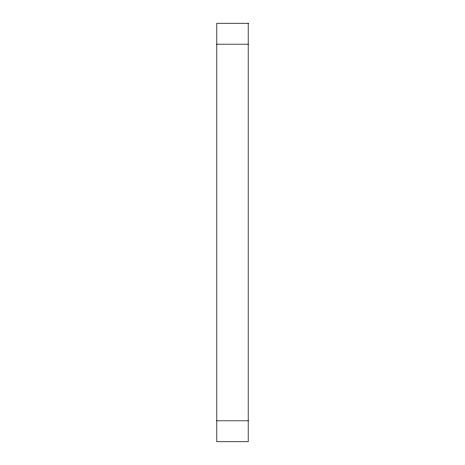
<?xml version="1.0" encoding="UTF-8"?>
<svg xmlns="http://www.w3.org/2000/svg" width="465" height="465" viewBox="0 0 465 465"><rect width="100%" height="100%" fill="white"/><g stroke="black" fill="none" stroke-linecap="round" stroke-linejoin="round"><path stroke-width="0.7" d="M216.806 44.175L248.194 44.175M216.806 420.825L248.194 420.825M248.194 23.25L216.806 23.25L216.806 441.75L248.194 441.75L248.194 23.25"/></g></svg>
